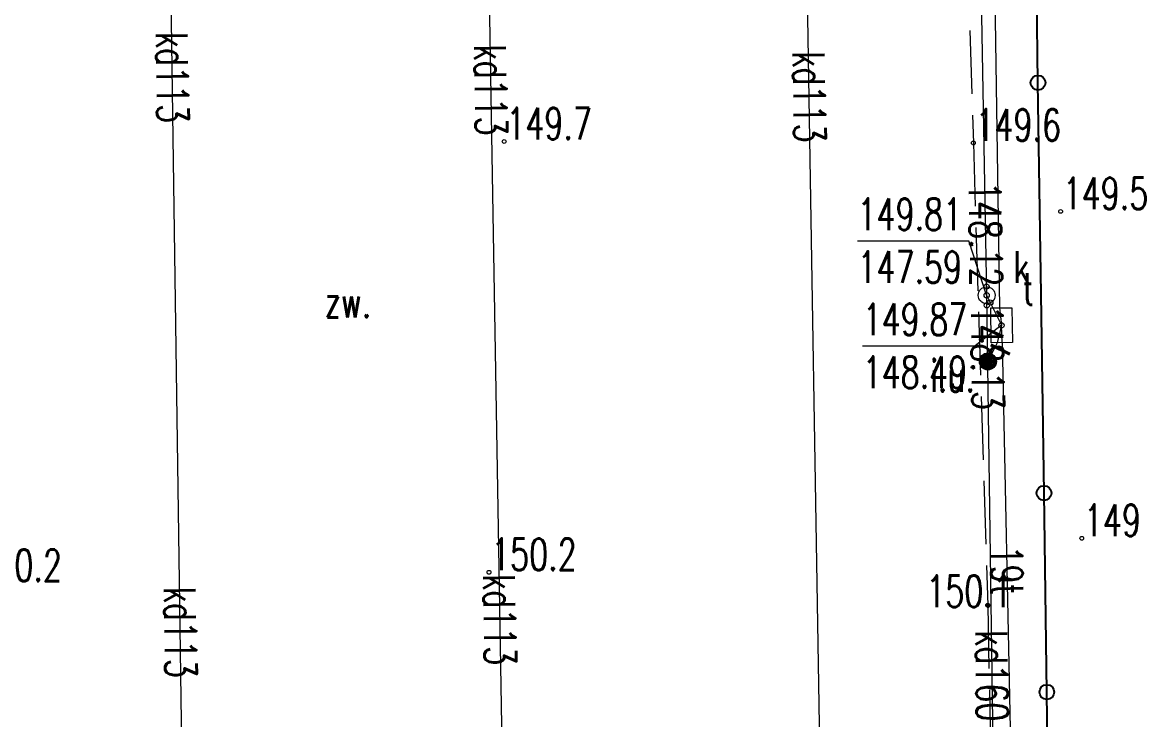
# Model space of a CAD drawing. Header units: metres. Extents: x 7583802 to 7586368, y 5958992 to 5960558.
# Drawn here: x 7585960.7 to 7586013.2, y 5959326.7 to 5959359.8 of the extents above; entities that cross this region are included whole.
import ezdxf
from ezdxf.enums import TextEntityAlignment as Align

# ---------------------------------------------------------------- set-up
doc = ezdxf.new("R2010")
doc.units = ezdxf.units.M
for name, pattern in [('3_KTPL01', [4, 3, -1]), ('4_1', [0]), ('4_SUPI_01', [0]), ('4_SUPK_01', [0]), ('4_SUPT_01', [0]), ('4_SUUS22_02', [0])]:
    doc.linetypes.add(name, pattern=pattern)
doc.layers.get('0').update_dxf_attribs({"color": 250, "linetype": 'CONTINUOUS', "lineweight": 100})
for name, color, linetype, lineweight in [('KTOK_L_4', 7, 'CONTINUOUS', 25), ('KTPL_E_T_0', 7, 'CONTINUOUS', 15), ('KTPL_L_0', 7, '3_KTPL01', 18), ('RTPW_T_0', 7, 'CONTINUOUS', 15), ('SUPI_E_T_0', 7, 'CONTINUOUS', 15), ('SUPI_L_0', 7, '4_SUPI_01', 18), ('SUPK_E_T_0', 34, 'CONTINUOUS', 15), ('SUPK_L_0', 34, '4_SUPK_01', 18), ('SUPT_E_T_0', 30, 'CONTINUOUS', 15), ('SUPT_L_0', 30, '4_SUPT_01', 18), ('SUTK_T_0', 34, 'CONTINUOUS', 18), ('SUTT_T_0', 30, 'CONTINUOUS', 18), ('SUUI_E_T_6', 7, 'CONTINUOUS', 15), ('SUUI_T_8', 7, 'CONTINUOUS', 18), ('SUUK_E_T_3', 7, 'CONTINUOUS', 15), ('SUUK_T_4', 7, 'CONTINUOUS', 13), ('SUUT_E_T_3', 7, 'CONTINUOUS', 15), ('SUUT_L_3', 7, '4_SUUS22_02', 13)]:
    doc.layers.add(name, color=color, linetype=linetype, lineweight=lineweight)
doc.styles.get("Standard").update_dxf_attribs({"font": 'Simplex.SHX', "width": 0.75})

# ---------------------------------------------------------------- blocks, each defined once
blk = doc.blocks.new('3_RTPW01')
at = {"linetype": 'CONTINUOUS'}
blk.add_circle((0, 0), 0.09, dxfattribs=at)
blk = doc.blocks.new('4_SUPS01_05')
at = {"linetype": 'CONTINUOUS'}
blk.add_circle((0, 0), 0.125, dxfattribs=at)
blk = doc.blocks.new('4_SUPS01_07')
at = {"linetype": 'CONTINUOUS'}
blk.add_circle((0, 0), 0.125, dxfattribs=at)
blk = doc.blocks.new('4_SUUS31_01')
at = {"linetype": 'CONTINUOUS'}
for radius in [0.4, 0.36, 0.32, 0.28, 0.24, 0.2, 0.16, 0.12, 0.08, 0.04, 0.0114]:
    blk.add_circle((0, 0), radius, dxfattribs=at)
blk = doc.blocks.new('4_SUUS22_01')
at = {"linetype": 'CONTINUOUS'}
blk.add_circle((0, 0), 0.4, dxfattribs=at)

msp = doc.modelspace()

# ---------------------------------------------------------------- linework, layer by layer
at = {"layer": 'KTOK_L_4'}
for p, q in [((7586008.739, 5959356.889), (7586008.602, 5959366.045)), ((7586008.89, 5959346.89), (7586008.739, 5959356.889)), ((7586009.024, 5959337.47), (7586008.89, 5959346.89)), ((7586009.157, 5959328.05), (7586009.024, 5959337.47)), ((7586009.291, 5959318.629), (7586009.157, 5959328.05))]:
    msp.add_line(p, q, dxfattribs=at)
for centre in [(7586008.739, 5959356.889), (7586009.024, 5959337.47), (7586009.157, 5959328.05)]:
    msp.add_circle(centre, 0.35, dxfattribs=at)
at = {"layer": 'KTPL_L_0', "linetype": '3_KTPL01'}
for p, q in [((7586004.99, 5959375.35), (7586005.68, 5959354.04)), ((7586005.68, 5959354.04), (7586006.36, 5959332.16)), ((7586006.36, 5959332.16), (7586006.77, 5959310.78))]:
    msp.add_line(p, q, dxfattribs=at)
at = {"layer": 'SUPI_L_0', "linetype": '4_1'}
for p, q in [((7586007.015, 5959345.41), (7586006.801, 5959344.583)), ((7586006.801, 5959344.583), (7586006.37, 5959343.7))]:
    msp.add_line(p, q, dxfattribs=at)
at = {"layer": 'SUPK_L_0', "linetype": '4_1'}
for p, q in [((7586005.32, 5959400.91), (7586006.31, 5959346.83)), ((7585982.68, 5959365.98), (7585984.23, 5959274.2)), ((7585998.94, 5959293.76), (7585997.75, 5959366.1)), ((7585968.98, 5959273.89), (7585967.65, 5959365.62)), ((7586006.31, 5959346.83), (7586007.015, 5959345.41)), ((7586006.31, 5959346.83), (7586007.04, 5959292.89))]:
    msp.add_line(p, q, dxfattribs=at)
at = {"layer": 'SUPT_L_0', "linetype": '4_SUPT_01'}
for p, q in [((7586006.14, 5959398.65), (7586006.915, 5959346.234)), ((7586006.915, 5959346.234), (7586007.015, 5959345.41)), ((7586007.045, 5959344.585), (7586007.015, 5959345.41)), ((7586007.045, 5959344.585), (7586008.11, 5959292.15))]:
    msp.add_line(p, q, dxfattribs=at)
at = {"layer": 'SUTK_T_0', "linetype": 'CONTINUOUS'}
for p in [(7586000.199, 5959349.415), (7586006.31, 5959346.83)]:
    msp.add_line(p, (7586005.465, 5959349.415), dxfattribs=at)
at = {"layer": 'SUTT_T_0', "linetype": 'CONTINUOUS'}
for p in [(7586007.015, 5959345.41), (7586000.441, 5959344.44)]:
    msp.add_line(p, (7586005.761, 5959344.44), dxfattribs=at)
at = {"layer": 'SUUT_L_3', "linetype": '4_SUUS22_02'}
for p, q in [((7586006.5, 5959346.23), (7586007.5, 5959346.24)), ((7586006.53, 5959344.58), (7586006.5, 5959346.23)), ((7586007.5, 5959346.24), (7586007.53, 5959344.59)), ((7586007.53, 5959344.59), (7586006.53, 5959344.58))]:
    msp.add_line(p, q, dxfattribs=at)

# ---------------------------------------------------------------- block references
at = {"layer": 'RTPW_T_0'}
for p in [(7585983.48, 5959354.11), (7586005.68, 5959354.04), (7586009.81, 5959350.8), (7586010.81, 5959335.33), (7585982.76, 5959333.72), (7586006.36, 5959332.16)]:
    msp.add_blockref('3_RTPW01', p, dxfattribs=at)
at = {"layer": 'SUTK_T_0'}
for p in [(7586006.302, 5959347.244), (7586006.31, 5959346.83), (7586006.316, 5959346.356), (7586006.48, 5959346.488)]:
    msp.add_blockref('4_SUPS01_05', p, dxfattribs=at)
at = {"layer": 'SUTT_T_0'}
msp.add_blockref('4_SUPS01_07', (7586007.015, 5959345.41), dxfattribs=at)
at = {"layer": 'SUUI_T_8'}
msp.add_blockref('4_SUUS31_01', (7586006.37, 5959343.7), dxfattribs=at)
at = {"layer": 'SUUK_T_4'}
msp.add_blockref('4_SUUS22_01', (7586006.31, 5959346.83), dxfattribs=at)

# ---------------------------------------------------------------- texts
at = {"layer": 'KTPL_E_T_0', "width": 0.7}
msp.add_text('zw.', height=1.5, dxfattribs=at).set_placement((7585976.09, 5959346.53), align=Align.MIDDLE)
at = {"layer": 'RTPW_T_0', "width": 0.7}
for s, p in [('149.7', (7585983.58, 5959354.21)), ('149.6', (7586005.78, 5959354.14)), ('149.5', (7586009.91, 5959350.9)), ('149.9', (7586010.91, 5959335.43)), ('150.2', (7585982.86, 5959333.82)), ('150.2', (7585958.5, 5959333.3)), ('150.1', (7586003.45, 5959332.075))]:
    msp.add_text(s, height=1.5, dxfattribs=at).set_placement(p)
at = {"layer": 'SUPI_E_T_0', "width": 0.7}
msp.add_text('i', height=1.5, rotation=63.9826, dxfattribs=at).set_placement((7586006.704, 5959344.385), align=Align.MIDDLE)
at = {"layer": 'SUPK_E_T_0', "width": 0.7}
for s, rotation, p in [('kd113', 270.8307, (7585967.773, 5959357.139)), ('kd113', 270.9675, (7585982.839, 5959356.546)), ('kd113', 270.9424, (7585997.912, 5959356.222)), ('kd113', 270.9675, (7585983.263, 5959331.479)), ('kd113', 270.8307, (7585968.154, 5959330.88)), ('kd160', 270.7754, (7586006.554, 5959328.826))]:
    msp.add_text(s, height=1.5, rotation=rotation, dxfattribs=at).set_placement(p, align=Align.MIDDLE)
at = {"layer": 'SUPT_E_T_0', "width": 0.7}
msp.add_text('19t', height=1.5, rotation=271.1636, dxfattribs=at).set_placement((7586007.264, 5959333.808), align=Align.MIDDLE)
at = {"layer": 'SUTK_T_0', "width": 0.7}
msp.add_text('148.12', height=1.5, rotation=271.0488, dxfattribs=at).set_placement((7586006.302, 5959347.244), align=Align.MIDDLE_RIGHT)
for s, p in [('149.81', (7586000.199, 5959351.415)), ('147.59', (7586000.199, 5959348.915))]:
    msp.add_text(s, height=1.5, dxfattribs=at).set_placement(p, align=Align.TOP_LEFT)
msp.add_text('148.13', height=1.5, rotation=270.7754, dxfattribs=at).set_placement((7586006.316, 5959346.356), align=Align.MIDDLE_LEFT)
at = {"layer": 'SUTT_T_0', "width": 0.7}
for s, p in [('149.87', (7586000.441, 5959346.44)), ('148.49', (7586000.441, 5959343.94))]:
    msp.add_text(s, height=1.5, dxfattribs=at).set_placement(p, align=Align.TOP_LEFT)
at = {"layer": 'SUUI_E_T_6', "width": 0.7}
msp.add_text('i.u.', height=1.5, dxfattribs=at).set_placement((7586005.755, 5959343.766), align=Align.TOP_RIGHT)
at = {"layer": 'SUUK_E_T_3', "width": 0.7}
msp.add_text('k', height=1.5, dxfattribs=at).set_placement((7586007.579, 5959347.413))
at = {"layer": 'SUUT_E_T_3', "width": 0.7}
msp.add_text('t', height=1.5, dxfattribs=at).set_placement((7586008.009, 5959346.378))

doc.saveas('drawing.dxf')
